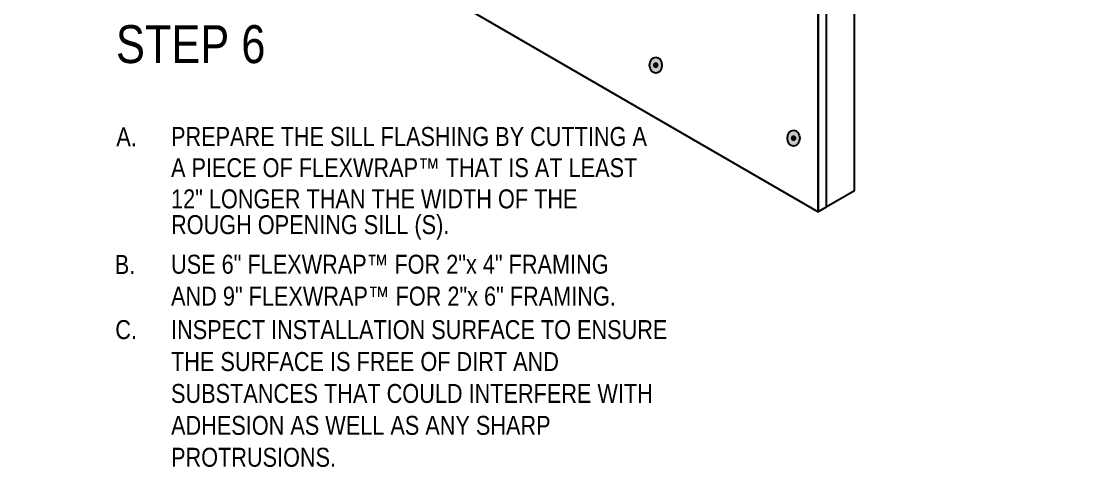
# Model space of a CAD drawing. Header units: inches. Extents: x -20.7 to 76.3, y -55.2 to 19.1.
# Drawn here: x -0.24 to 8.59, y 1.61 to 5.37 of the extents above; entities that cross this region are included whole.
import ezdxf

# ---------------------------------------------------------------- set-up
doc = ezdxf.new("R2010")
doc.units = ezdxf.units.IN
doc.header["$MEASUREMENT"] = 0
for name, color, linetype, lineweight in [('.ATI-TEXT', 7, 'Continuous', 0), ('G-ANNO-TTLB', 7, 'Continuous', 0), ('TYVEK', 7, 'Continuous', 0)]:
    doc.layers.add(name, color=color, linetype=linetype, lineweight=lineweight)

# ---------------------------------------------------------------- blocks, each defined once
blk = doc.blocks.new('Block_456')
at = {"layer": '.ATI-TEXT', "char_height": 0.2, "attachment_point": 7}
for s, insert in [('\\C18;\\c0;\\FArial Narrow|b0|i0|c1;\\H0.156297;\\W1.000000;A.', (0.5421, 4.3421)), ('\\C18;\\c0;\\FArial Narrow|b0|i0|c1;\\H0.156297;\\W1.000000;PREPARE THE SILL FLASHING BY CUTTING A', (0.9939, 4.3421)), ('\\C18;\\c0;\\FArial Narrow|b0|i0|c1;\\H0.156297;\\W1.000000;A PIECE OF FLEXWRAP™ THAT IS AT LEAST', (0.9939, 4.0847)), ('\\C18;\\c0;\\FArial Narrow|b0|i0|c1;\\H0.156297;\\W1.000000;12" LONGER THAN THE WIDTH OF THE', (0.9939, 3.8274)), ('\\C18;\\c0;\\FArial Narrow|b0|i0|c1;\\H0.156297;\\W1.000000;ROUGH OPENING SILL (S).', (0.9939, 3.57)), ('\\C18;\\c0;\\FArial Narrow|b0|i0|c1;\\H0.156297;\\W1.000000;USE 6" FLEXWRAP™ FOR 2"x 4" FRAMING ', (0.9939, 3.2882)), ('\\C18;\\c0;\\FArial Narrow|b0|i0|c1;\\H0.156297;\\W1.000000;B.', (0.5289, 3.2882)), ('\\C18;\\c0;\\FArial Narrow|b0|i0|c1;\\H0.156297;\\W1.000000;AND 9" FLEXWRAP™ FOR 2"x 6" FRAMING. ', (0.9941, 3.0249)), ('\\C18;\\c0;\\FArial Narrow|b0|i0|c1;\\H0.156297;\\W1.000000;C.', (0.5336, 2.7486)), ('\\C18;\\c0;\\FArial Narrow|b0|i0|c1;\\H0.156297;\\W1.000000;INSPECT INSTALLATION SURFACE TO ENSURE', (0.9939, 2.7486)), ('\\C18;\\c0;\\FArial Narrow|b0|i0|c1;\\H0.156297;\\W1.000000;THE SURFACE IS FREE OF DIRT AND', (0.9939, 2.4853)), ('\\C18;\\c0;\\FArial Narrow|b0|i0|c1;\\H0.156297;\\W1.000000;SUBSTANCES THAT COULD INTERFERE WITH', (0.9939, 2.222)), ('\\C18;\\c0;\\FArial Narrow|b0|i0|c1;\\H0.156297;\\W1.000000;ADHESION AS WELL AS ANY SHARP', (0.9941, 1.9588)), ('\\C18;\\c0;\\FArial Narrow|b0|i0|c1;\\H0.156297;\\W1.000000;PROTRUSIONS.', (0.9939, 1.6955))]:
    blk.add_mtext(s, dxfattribs=dict(at, insert=insert))

msp = doc.modelspace()

# ---------------------------------------------------------------- hatches: boundary and pattern name
at = {"layer": 'G-ANNO-TTLB', "true_color": 0xff00ff, "transparency": 33554687}
h = msp.add_hatch(color=6, dxfattribs=at)
edge = h.paths.add_edge_path()
edge.add_spline(control_points=[(20.0342, -15.1346), (20.0342, -15.1346), (-20.6658, -15.1346), (-20.6658, -15.1346), (-20.6658, -15.1346), (-20.6658, 19.0008), (-20.6658, 19.0008), (-20.6658, 19.0008), (20.0342, 19.0008), (20.0342, 19.0008), (20.0342, 19.0008), (20.0342, -15.1346), (20.0342, -15.1346)], knot_values=[0, 0, 0, 0, 1, 1, 1, 2, 2, 2, 3, 3, 3, 4, 4, 4, 4], degree=3, periodic=0)
edge = h.paths.add_edge_path()
edge.add_spline(control_points=[(-20.5408, 18.8757), (-20.5408, 18.8757), (-20.5408, -15.0095), (-20.5408, -15.0095), (-20.5408, -15.0095), (19.9092, -15.0095), (19.9092, -15.0095), (19.9092, -15.0095), (19.9092, 18.8757), (19.9092, 18.8757), (19.9092, 18.8757), (-20.5408, 18.8757), (-20.5408, 18.8757)], knot_values=[0, 0, 0, 0, 1, 1, 1, 2, 2, 2, 3, 3, 3, 4, 4, 4, 4], degree=3, periodic=0)
edge.add_line((-20.5408, 18.8757), (-20.5408, 18.8757))
at = {"layer": 'TYVEK', "true_color": 0x003b71, "transparency": 33554687}
h = msp.add_hatch(color=156, dxfattribs=at)
h.dxf.hatch_style = 2
edge = h.paths.add_edge_path()
edge.add_ellipse((4.9962, 5.0107), major_axis=(0, 0.0664), ratio=0.766948, start_angle=0, end_angle=360)
h = msp.add_hatch(color=156, dxfattribs=at)
h.dxf.hatch_style = 2
edge = h.paths.add_edge_path()
edge.add_ellipse((6.1342, 4.4084), major_axis=(0, 0.0664), ratio=0.766948, start_angle=0, end_angle=360)

# ---------------------------------------------------------------- linework, layer by layer
at = {"layer": 'G-ANNO-TTLB'}
for points in [[(20.0342, -15.1346), (20.0342, -15.1346), (-20.6658, -15.1346), (-20.6658, -15.1346), (-20.6658, -15.1346), (-20.6658, 19.0008), (-20.6658, 19.0008), (-20.6658, 19.0008), (20.0342, 19.0008), (20.0342, 19.0008), (20.0342, 19.0008), (20.0342, -15.1346), (20.0342, -15.1346)], [(-20.5408, 18.8757), (-20.5408, 18.8757), (-20.5408, -15.0095), (-20.5408, -15.0095), (-20.5408, -15.0095), (19.9092, -15.0095), (19.9092, -15.0095), (19.9092, -15.0095), (19.9092, 18.8757), (19.9092, 18.8757), (19.9092, 18.8757), (-20.5408, 18.8757), (-20.5408, 18.8757)]]:
    msp.add_open_spline(points, degree=3, knots=[0, 0, 0, 0, 1, 1, 1, 2, 2, 2, 3, 3, 3, 4, 4, 4, 4], dxfattribs=at)
at = {"layer": 'TYVEK', "color": 33, "lineweight": 25, "true_color": 0xcc9966}
for q in [(6.636, 9.87), (6.4027, 3.8392)]:
    msp.add_line((6.636, 3.9743), q, dxfattribs=at)
at = {"layer": 'TYVEK', "color": 2, "lineweight": 25, "true_color": 0xffff00}
for p, q in [((6.4027, 9.7349), (6.4027, 3.8392)), ((6.4027, 3.8392), (6.3358, 3.8006))]:
    msp.add_line(p, q, dxfattribs=at)
at = {"layer": 'TYVEK', "color": 18, "lineweight": 25, "true_color": 0x000000}
for p, q in [((6.3358, 9.6963), (6.3358, 3.8006)), ((6.3358, 3.8006), (6.3358, 8.8936)), ((2.6015, 5.9625), (6.3358, 3.8006))]:
    msp.add_line(p, q, dxfattribs=at)
at = {"layer": 'TYVEK', "color": 252, "lineweight": 25, "true_color": 0x848484}
for p, q in [((4.9827, 5.0111), (5.0097, 5.0111)), ((4.9962, 5.0282), (4.9962, 4.9939)), ((6.1342, 4.426), (6.1342, 4.3917)), ((6.1207, 4.4088), (6.1477, 4.4088))]:
    msp.add_line(p, q, dxfattribs=at)
at = {"layer": 'TYVEK', "color": 18, "lineweight": 25, "true_color": 0x000000}
for centre in [(4.9962, 5.0107), (6.1342, 4.4084)]:
    msp.add_ellipse(centre, major_axis=(0, 0.0664), ratio=0.766948, dxfattribs=at)
at = {"layer": 'TYVEK', "color": 252, "lineweight": 25, "true_color": 0x848484}
for centre in [(4.9962, 5.0111), (6.1342, 4.4088)]:
    msp.add_ellipse(centre, major_axis=(0, 0.0171), ratio=0.788846, dxfattribs=at)

# ---------------------------------------------------------------- block references
at = {"layer": '.ATI-TEXT'}
msp.add_blockref('Block_456', (0, 0), dxfattribs=at)

# ---------------------------------------------------------------- texts
at = {"layer": '.ATI-TEXT', "insert": (0.5392, 5.0238), "char_height": 0.2, "attachment_point": 7}
msp.add_mtext('\\C18;\\c0;\\FArial Narrow|b0|i0|c1;\\H0.312594;\\W1.000000;STEP 6', dxfattribs=at)

doc.saveas('drawing.dxf')
